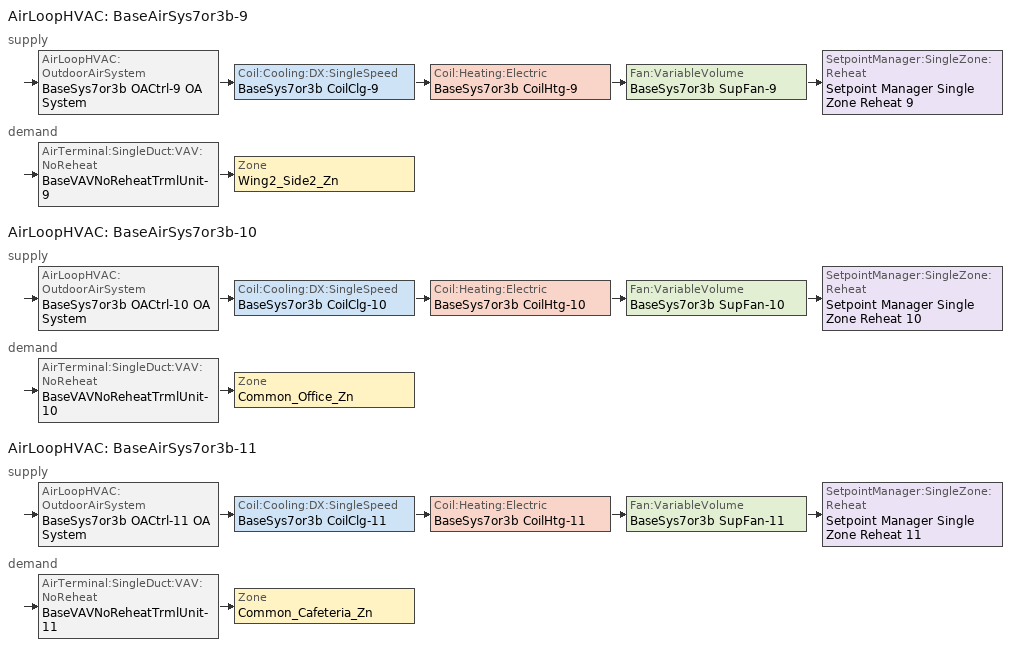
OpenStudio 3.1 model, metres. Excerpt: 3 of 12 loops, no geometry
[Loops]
AirLoopHVAC 'BaseAirSys7or3b-9'
 supply: AirLoopHVAC:OutdoorAirSystem 'BaseSys7or3b OACtrl-9 OA System' > Coil:Cooling:DX:SingleSpeed 'BaseSys7or3b CoilClg-9' > Coil:Heating:Electric 'BaseSys7or3b CoilHtg-9' > Fan:VariableVolume 'BaseSys7or3b SupFan-9' > SetpointManager:SingleZone:Reheat 'Setpoint Manager Single Zone Reheat 9'
 demand: AirTerminal:SingleDuct:VAV:NoReheat 'BaseVAVNoReheatTrmlUnit-9' > Zone 'Wing2_Side2_Zn'
AirLoopHVAC 'BaseAirSys7or3b-10'
 supply: AirLoopHVAC:OutdoorAirSystem 'BaseSys7or3b OACtrl-10 OA System' > Coil:Cooling:DX:SingleSpeed 'BaseSys7or3b CoilClg-10' > Coil:Heating:Electric 'BaseSys7or3b CoilHtg-10' > Fan:VariableVolume 'BaseSys7or3b SupFan-10' > SetpointManager:SingleZone:Reheat 'Setpoint Manager Single Zone Reheat 10'
 demand: AirTerminal:SingleDuct:VAV:NoReheat 'BaseVAVNoReheatTrmlUnit-10' > Zone 'Common_Office_Zn'
AirLoopHVAC 'BaseAirSys7or3b-11'
 supply: AirLoopHVAC:OutdoorAirSystem 'BaseSys7or3b OACtrl-11 OA System' > Coil:Cooling:DX:SingleSpeed 'BaseSys7or3b CoilClg-11' > Coil:Heating:Electric 'BaseSys7or3b CoilHtg-11' > Fan:VariableVolume 'BaseSys7or3b SupFan-11' > SetpointManager:SingleZone:Reheat 'Setpoint Manager Single Zone Reheat 11'
 demand: AirTerminal:SingleDuct:VAV:NoReheat 'BaseVAVNoReheatTrmlUnit-11' > Zone 'Common_Cafeteria_Zn'
[Sizing:Zone] Zone Cooling Design Supply Air Temperature Input Method=TemperatureDifference; Zone Cooling Design Supply Air Temperature {C}=14; Zone Cooling Design Supply Air Temperature Difference {deltaC}=11.1111; Zone Heating Design Supply Air Temperature Input Method=TemperatureDifference; Zone Heating Design Supply Air Temperature {C}=40; Zone Heating Design Supply Air Temperature Difference {deltaC}=13.8889; Zone Cooling Design Supply Air Humidity Ratio {kg-H2O/kg-air}=0.0085; Zone Heating Design Supply Air Humidity Ratio {kg-H2O/kg-air}=0.008; Zone Heating Sizing Factor=1; Zone Cooling Sizing Factor=1; Cooling Design Air Flow Method=DesignDay; Cooling Minimum Air Flow per Zone Floor Area {m3/s-m2}=0; Cooling Minimum Air Flow {m3/s}=0; Cooling Minimum Air Flow Fraction=0; Heating Design Air Flow Method=DesignDayWithLimit; Heating Maximum Air Flow per Zone Floor Area {m3/s-m2}=0; Heating Maximum Air Flow {m3/s}=0; Heating Maximum Air Flow Fraction=0.5; Account for Dedicated Outdoor Air System=No; Dedicated Outdoor Air System Control Strategy=NeutralSupplyAir; Dedicated Outdoor Air Low Setpoint Temperature for Design {C}=autosize; Dedicated Outdoor Air High Setpoint Temperature for Design {C}=autosize
Wing2_Side2_Zn; Common_Office_Zn; Common_Cafeteria_Zn
[Zone equipment]
Wing2_Side2_Zn: BaseVAVNoReheatTrmlUnit-9
Common_Office_Zn: BaseVAVNoReheatTrmlUnit-10
Common_Cafeteria_Zn: BaseVAVNoReheatTrmlUnit-11
[AirLoopHVAC] Availability Schedule=SchoolHVACAvail; Design Supply Air Flow Rate {m3/s}=autosize; Design Return Air Flow Fraction of Supply Air Flow=1
BaseAirSys7or3b-9; BaseAirSys7or3b-10; BaseAirSys7or3b-11
[Sizing:System] Type of Load to Size On=Sensible; Design Outdoor Air Flow Rate {m3/s}=Autosize; Central Heating Maximum System Air Flow Ratio=0.5; Preheat Design Temperature {C}=5.68434e-14; Preheat Design Humidity Ratio {kg-H2O/kg-Air}=0; Precool Design Temperature {C}=5.68434e-14; Precool Design Humidity Ratio {kg-H2O/kg-Air}=0; Central Cooling Design Supply Air Temperature {C}=12.7778; Central Heating Design Supply Air Temperature {C}=35; Sizing Option=NonCoincident; 100% Outdoor Air in Cooling=No; 100% Outdoor Air in Heating=No; Central Cooling Design Supply Air Humidity Ratio {kg-H2O/kg-Air}=0.0085; Central Heating Design Supply Air Humidity Ratio {kg-H2O/kg-Air}=0.008; Cooling Design Air Flow Method=DesignDay; Cooling Design Air Flow Rate {m3/s}=0; Heating Design Air Flow Method=DesignDay; Heating Design Air Flow Rate {m3/s}=0; System Outdoor Air Method=ZoneSum; Zone Maximum Outdoor Air Fraction=1; Cooling Supply Air Flow Rate Per Floor Area {m3/s-m2}=0.00996765; Cooling Fraction of Autosized Cooling Supply Air Flow Rate=1; Cooling Supply Air Flow Rate Per Unit Cooling Capacity {m3/s-W}=3.94755e-05; Heating Supply Air Flow Rate Per Floor Area {m3/s-m2}=0.00996765; Heating Fraction of Autosized Heating Supply Air Flow Rate=1; Heating Fraction of Autosized Cooling Supply Air Flow Rate=1; Heating Supply Air Flow Rate Per Unit Heating Capacity {m3/s-W}=3.15882e-05; Cooling Design Capacity Method=CoolingDesignCapacity; Cooling Design Capacity {W}=autosize; Cooling Design Capacity Per Floor Area {W/m2}=234.7; Fraction of Autosized Cooling Design Capacity=1; Heating Design Capacity Method=HeatingDesignCapacity; Heating Design Capacity {W}=autosize; Heating Design Capacity Per Floor Area {W/m2}=157; Fraction of Autosized Heating Design Capacity=1; Central Cooling Capacity Control Method=OnOff
BaseAirSys7or3b-9; BaseAirSys7or3b-10; BaseAirSys7or3b-11
[Fan:VariableVolume] Availability Schedule=Always On Discrete; Fan Total Efficiency=1; Pressure Rise {Pa}=0; Maximum Flow Rate {m3/s}=Autosize; Fan Power Minimum Flow Rate Input Method=FixedFlowRate; Fan Power Minimum Flow Fraction=0; Fan Power Minimum Air Flow Rate {m3/s}=0; Motor Efficiency=1; Motor In Airstream Fraction=1; Fan Power Coefficient 1=0.027828; Fan Power Coefficient 2=0.026583; Fan Power Coefficient 3=-0.087069; Fan Power Coefficient 4=1.03092; Fan Power Coefficient 5=0
BaseSys7or3b SupFan-9; BaseSys7or3b SupFan-10; BaseSys7or3b SupFan-11
[Coil:Heating:Electric] Availability Schedule=Always On Discrete
BaseSys7or3b CoilHtg-9; BaseSys7or3b CoilHtg-10; BaseSys7or3b CoilHtg-11
[Coil:Cooling:DX:SingleSpeed] Availability Schedule=Always On Discrete; Rated Total Cooling Capacity {W}=autosize; Rated Sensible Heat Ratio=autosize; Rated COP {W/W}=3; Rated Air Flow Rate {m3/s}=autosize; Rated Evaporator Fan Power Per Volume Flow Rate {W/(m3/s)}=773.3; Total Cooling Capacity Function of Temperature Curve=CoilClgDXQRatio_fTwbToadbSI; Total Cooling Capacity Function of Flow Fraction Curve=CoilClgDXSnglQRatio_fCFMRatio; Energy Input Ratio Function of Temperature Curve=CoilClgDXEIRRatio_fTwbToadbSI; Energy Input Ratio Function of Flow Fraction Curve=CoilClgDXSnglEIRRatio_fCFMRatio; Part Load Fraction Correlation Curve=CoilClgDXEIRRatio_fQFrac; Minimum Outdoor Dry-Bulb Temperature for Compressor Operation {C}=-25; Condenser Type=AirCooled; Evaporative Condenser Effectiveness=0; Evaporative Condenser Air Flow Rate {m3/s}=Autosize; Evaporative Condenser Pump Rated Power Consumption {W}=Autosize; Crankcase Heater Capacity {W}=0; Maximum Outdoor Dry-Bulb Temperature for Crankcase Heater Operation {C}=0; Basin Heater Capacity {W/K}=0; Basin Heater Setpoint Temperature {C}=10
BaseSys7or3b CoilClg-9; BaseSys7or3b CoilClg-10; BaseSys7or3b CoilClg-11
[Controller:OutdoorAir] Minimum Outdoor Air Flow Rate {m3/s}=0; Maximum Outdoor Air Flow Rate {m3/s}=Autosize; Economizer Control Type=NoEconomizer; Economizer Control Action Type=ModulateFlow; Economizer Maximum Limit Enthalpy {J/kg}=64000; Lockout Type=NoLockout; Minimum Limit Type=FixedMinimum; High Humidity Control=No; Heat Recovery Bypass Control Type=BypassWhenOAFlowGreaterThanMinimum
Name | Minimum Outdoor Air Schedule | Controller Mechanical Ventilation
BaseSys7or3b OACtrl-9 | BaseSys7or3b OACtrl-9 Schedule | BaseSys7or3b OACtrl-9 Mech Vent Controller
BaseSys7or3b OACtrl-10 | BaseSys7or3b OACtrl-10 Schedule | BaseSys7or3b OACtrl-10 Mech Vent Controller
BaseSys7or3b OACtrl-11 | BaseSys7or3b OACtrl-11 Schedule | BaseSys7or3b OACtrl-11 Mech Vent Controller
[Controller:MechanicalVentilation] Availability Schedule=Always On Discrete; System Outdoor Air Method=ZoneSum
BaseSys7or3b OACtrl-9 Mech Vent Controller; BaseSys7or3b OACtrl-10 Mech Vent Controller; BaseSys7or3b OACtrl-11 Mech Vent Controller
[AirLoopHVAC:OutdoorAirSystem]
Name | Controller
BaseSys7or3b OACtrl-9 OA System | BaseSys7or3b OACtrl-9
BaseSys7or3b OACtrl-10 OA System | BaseSys7or3b OACtrl-10
BaseSys7or3b OACtrl-11 OA System | BaseSys7or3b OACtrl-11
[SetpointManager:SingleZone:Reheat] Minimum Supply Air Temperature {C}=12.7778; Maximum Supply Air Temperature {C}=35
Name | Control Zone | Setpoint Node or NodeList
Setpoint Manager Single Zone Reheat 9 | Wing2_Side2_Zn | BaseSys7or3b SupFan-9 Outlet Node
Setpoint Manager Single Zone Reheat 10 | Common_Office_Zn | BaseSys7or3b SupFan-10 Outlet Node
Setpoint Manager Single Zone Reheat 11 | Common_Cafeteria_Zn | BaseSys7or3b SupFan-11 Outlet Node
[AirTerminal:SingleDuct:VAV:NoReheat] Availability Schedule=Always On Discrete; Maximum Air Flow Rate {m3/s}=autosize; Zone Minimum Air Flow Input Method=FixedFlowRate; Constant Minimum Air Flow Fraction=0.3; Control For Outdoor Air=No
Name | Fixed Minimum Air Flow Rate {m3/s}
BaseVAVNoReheatTrmlUnit-9 | 0.540517
BaseVAVNoReheatTrmlUnit-10 | 0.155839
BaseVAVNoReheatTrmlUnit-11 | 0.674823
[Curve:Biquadratic] Minimum Value of x=13.89; Maximum Value of x=25; Minimum Value of y=23.89; Maximum Value of y=46.11; Minimum Curve Output=0.77
Name | Coefficient1 Constant | Coefficient2 x | Coefficient3 x**2 | Coefficient4 y | Coefficient5 y**2 | Coefficient6 x*y | Maximum Curve Output
CoilClgDXQRatio_fTwbToadbSI | 0.86779 | 0.014245 | 0.000554 | -0.007569 | 3.2e-05 | -0.000191 | 1.29
CoilClgDXEIRRatio_fTwbToadbSI | 0.116709 | 0.028458 | -0.000411 | 0.021422 | 0.000162 | -0.00068 | 1.33
[Curve:Cubic]
CoilClgDXEIRRatio_fQFrac: Coefficient1 Constant=0; Coefficient2 x=5.1091; Coefficient3 x**2=-8.5515; Coefficient4 x**3=4.4744; Minimum Value of x=0.7; Maximum Value of x=1; Minimum Curve Output=0.92; Maximum Curve Output=1
[Curve:Quadratic] Minimum Value of x=0; Maximum Value of x=100
Name | Coefficient1 Constant | Coefficient2 x | Coefficient3 x**2 | Minimum Curve Output
CoilClgDXSnglQRatio_fCFMRatio | 0.8 | 0.2 | 0 | 0.8
CoilClgDXSnglEIRRatio_fCFMRatio | 1.156 | -0.1816 | 0.0256
[Schedule:Day]
SchoolHVACAvailSun; BaseSys7or3b OACtrl-9 Schedule Week 1 Sunday; BaseSys7or3b OACtrl-9 Schedule Week 1 Holiday; BaseSys7or3b OACtrl-9 Schedule Week 1 Custom 1; BaseSys7or3b OACtrl-9 Schedule Week 1 Custom 2; BaseSys7or3b OACtrl-10 Schedule Week 1 Sunday; BaseSys7or3b OACtrl-10 Schedule Week 1 Holiday; BaseSys7or3b OACtrl-10 Schedule Week 1 Custom 1; BaseSys7or3b OACtrl-10 Schedule Week 1 Custom 2; BaseSys7or3b OACtrl-11 Schedule Week 1 Sunday; BaseSys7or3b OACtrl-11 Schedule Week 1 Holiday; BaseSys7or3b OACtrl-11 Schedule Week 1 Custom 1; BaseSys7or3b OACtrl-11 Schedule Week 1 Custom 2: 1, 0, 0, 2, 0, 0, 3, 0, 0, 4, 0, 0, 5, 0, 0, 6, 0, 0, 7, 0, 0, 8, 0, 0, 9, 0, 0, 10, 0, 0, 11, 0, 0, 12, 0, 0, 13, 0, 0, 14, 0, 0, 15, 0, 0, 16, 0, 0, 17, 0, 0, 18, 0, 0, 19, 0, 0, 20, 0, 0, 21, 0, 0, 22, 0, 0, 23, 0, 0, 24, 0, 0
SchoolHVACAvailWD; BaseSys7or3b OACtrl-9 Schedule Week 1 Monday; BaseSys7or3b OACtrl-9 Schedule Week 1 Tuesday; BaseSys7or3b OACtrl-9 Schedule Week 1 Wednesday; BaseSys7or3b OACtrl-9 Schedule Week 1 Thursday; BaseSys7or3b OACtrl-9 Schedule Week 1 Friday; BaseSys7or3b OACtrl-10 Schedule Week 1 Monday; BaseSys7or3b OACtrl-10 Schedule Week 1 Tuesday; BaseSys7or3b OACtrl-10 Schedule Week 1 Wednesday; BaseSys7or3b OACtrl-10 Schedule Week 1 Thursday; BaseSys7or3b OACtrl-10 Schedule Week 1 Friday; BaseSys7or3b OACtrl-11 Schedule Week 1 Monday; BaseSys7or3b OACtrl-11 Schedule Week 1 Tuesday; BaseSys7or3b OACtrl-11 Schedule Week 1 Wednesday; BaseSys7or3b OACtrl-11 Schedule Week 1 Thursday; BaseSys7or3b OACtrl-11 Schedule Week 1 Friday: 1, 0, 0, 2, 0, 0, 3, 0, 0, 4, 0, 0, 5, 0, 0, 6, 0, 0, 7, 0, 1, 8, 0, 1, 9, 0, 1, 10, 0, 1, 11, 0, 1, 12, 0, 1, 13, 0, 1, 14, 0, 1, 15, 0, 1, 16, 0, 1, 17, 0, 1, 18, 0, 1, 19, 0, 1, 20, 0, 1, 21, 0, 1, 22, 0, 1, 23, 0, 0, 24, 0, 0
SchoolHVACAvailSat; BaseSys7or3b OACtrl-9 Schedule Week 1 Saturday; BaseSys7or3b OACtrl-10 Schedule Week 1 Saturday; BaseSys7or3b OACtrl-11 Schedule Week 1 Saturday: 1, 0, 0, 2, 0, 0, 3, 0, 0, 4, 0, 0, 5, 0, 0, 6, 0, 0, 7, 0, 0, 8, 0, 1, 9, 0, 1, 10, 0, 1, 11, 0, 1, 12, 0, 1, 13, 0, 1, 14, 0, 0, 15, 0, 0, 16, 0, 0, 17, 0, 0, 18, 0, 0, 19, 0, 0, 20, 0, 0, 21, 0, 0, 22, 0, 0, 23, 0, 0, 24, 0, 0
AllOnHVACAvailDay; BaseSys7or3b OACtrl-9 Schedule Week 1 Summer; BaseSys7or3b OACtrl-9 Schedule Week 1 Winter; BaseSys7or3b OACtrl-10 Schedule Week 1 Summer; BaseSys7or3b OACtrl-10 Schedule Week 1 Winter; BaseSys7or3b OACtrl-11 Schedule Week 1 Summer; BaseSys7or3b OACtrl-11 Schedule Week 1 Winter: 1, 0, 1, 2, 0, 1, 3, 0, 1, 4, 0, 1, 5, 0, 1, 6, 0, 1, 7, 0, 1, 8, 0, 1, 9, 0, 1, 10, 0, 1, 11, 0, 1, 12, 0, 1, 13, 0, 1, 14, 0, 1, 15, 0, 1, 16, 0, 1, 17, 0, 1, 18, 0, 1, 19, 0, 1, 20, 0, 1, 21, 0, 1, 22, 0, 1, 23, 0, 1, 24, 0, 1
[Schedule:Week]
SchoolHVACAvailWk: SchoolHVACAvailSun, SchoolHVACAvailWD, SchoolHVACAvailWD, SchoolHVACAvailWD, SchoolHVACAvailWD, SchoolHVACAvailWD, SchoolHVACAvailSat, SchoolHVACAvailSun, AllOnHVACAvailDay, AllOnHVACAvailDay, SchoolHVACAvailSun, SchoolHVACAvailSun
BaseSys7or3b OACtrl-9 Schedule Week 1: BaseSys7or3b OACtrl-9 Schedule Week 1 Sunday, BaseSys7or3b OACtrl-9 Schedule Week 1 Monday, BaseSys7or3b OACtrl-9 Schedule Week 1 Tuesday, BaseSys7or3b OACtrl-9 Schedule Week 1 Wednesday, BaseSys7or3b OACtrl-9 Schedule Week 1 Thursday, BaseSys7or3b OACtrl-9 Schedule Week 1 Friday, BaseSys7or3b OACtrl-9 Schedule Week 1 Saturday, BaseSys7or3b OACtrl-9 Schedule Week 1 Holiday, BaseSys7or3b OACtrl-9 Schedule Week 1 Summer, BaseSys7or3b OACtrl-9 Schedule Week 1 Winter, BaseSys7or3b OACtrl-9 Schedule Week 1 Custom 1, BaseSys7or3b OACtrl-9 Schedule Week 1 Custom 2
BaseSys7or3b OACtrl-10 Schedule Week 1: BaseSys7or3b OACtrl-10 Schedule Week 1 Sunday, BaseSys7or3b OACtrl-10 Schedule Week 1 Monday, BaseSys7or3b OACtrl-10 Schedule Week 1 Tuesday, BaseSys7or3b OACtrl-10 Schedule Week 1 Wednesday, BaseSys7or3b OACtrl-10 Schedule Week 1 Thursday, BaseSys7or3b OACtrl-10 Schedule Week 1 Friday, BaseSys7or3b OACtrl-10 Schedule Week 1 Saturday, BaseSys7or3b OACtrl-10 Schedule Week 1 Holiday, BaseSys7or3b OACtrl-10 Schedule Week 1 Summer, BaseSys7or3b OACtrl-10 Schedule Week 1 Winter, BaseSys7or3b OACtrl-10 Schedule Week 1 Custom 1, BaseSys7or3b OACtrl-10 Schedule Week 1 Custom 2
BaseSys7or3b OACtrl-11 Schedule Week 1: BaseSys7or3b OACtrl-11 Schedule Week 1 Sunday, BaseSys7or3b OACtrl-11 Schedule Week 1 Monday, BaseSys7or3b OACtrl-11 Schedule Week 1 Tuesday, BaseSys7or3b OACtrl-11 Schedule Week 1 Wednesday, BaseSys7or3b OACtrl-11 Schedule Week 1 Thursday, BaseSys7or3b OACtrl-11 Schedule Week 1 Friday, BaseSys7or3b OACtrl-11 Schedule Week 1 Saturday, BaseSys7or3b OACtrl-11 Schedule Week 1 Holiday, BaseSys7or3b OACtrl-11 Schedule Week 1 Summer, BaseSys7or3b OACtrl-11 Schedule Week 1 Winter, BaseSys7or3b OACtrl-11 Schedule Week 1 Custom 1, BaseSys7or3b OACtrl-11 Schedule Week 1 Custom 2
[Schedule:Year]
SchoolHVACAvail: 12, 31, SchoolHVACAvailWk
BaseSys7or3b OACtrl-9 Schedule: 12, 31, BaseSys7or3b OACtrl-9 Schedule Week 1
BaseSys7or3b OACtrl-10 Schedule: 12, 31, BaseSys7or3b OACtrl-10 Schedule Week 1
BaseSys7or3b OACtrl-11 Schedule: 12, 31, BaseSys7or3b OACtrl-11 Schedule Week 1
[Schedule:Constant]
Always On Discrete: Value=1
